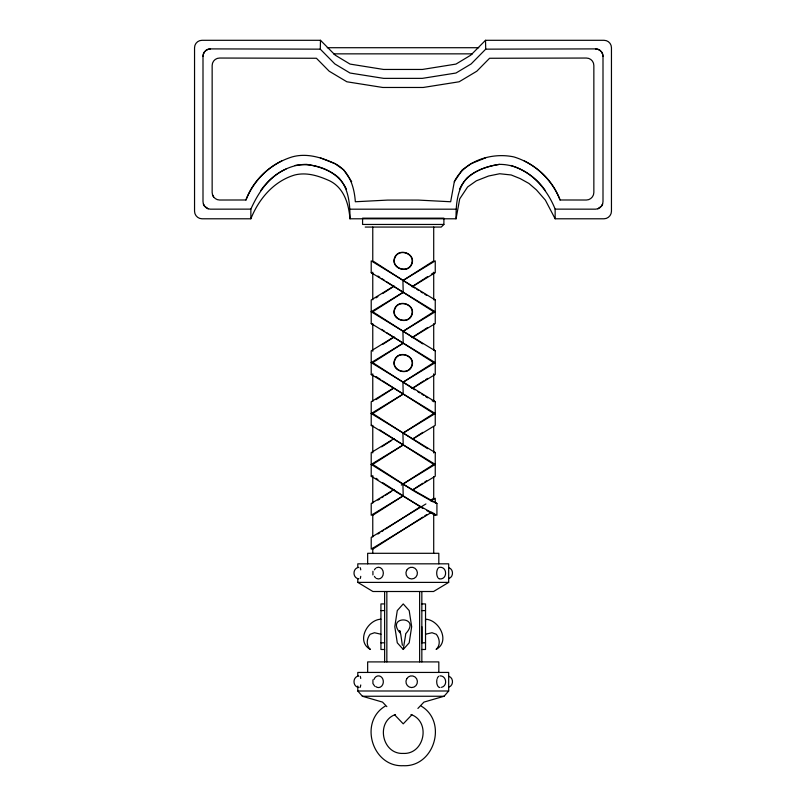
<?xml version="1.0" encoding="UTF-8"?>
<svg xmlns="http://www.w3.org/2000/svg" width="806" height="806" viewBox="0 0 806 806"><rect width="100%" height="100%" fill="white"/><g stroke="black" fill="none" stroke-linecap="round" stroke-linejoin="round"><path stroke-width="1.21" d="M349.945 218.789C348.827 203.948 344.011 187.909 329.684 180.836C318.773 175.92 306.824 171.98 294.805 174.973C273.768 181.149 258.776 198.971 250.857 218.789L201.953 218.789C197.954 218.769 194.558 215.283 194.548 211.303L194.548 47.735A7.435 7.435 0 0 1 201.974 40.3L320.486 40.3L335.256 55.191L350.036 64.087L383.565 69.447L422.435 69.447L455.964 64.087L470.744 55.191L485.514 40.3L604.026 40.3A7.435 7.435 0 0 1 611.452 47.735L611.452 211.303C611.442 215.283 608.046 218.769 604.047 218.789L555.143 218.789L545.38 200.14L536.433 189.904L528.927 183.446L520.152 178.589L511.195 174.973L499.68 173.743L488.597 176.01L476.316 180.836L467.601 186.982L459.712 198.87L456.055 218.789L349.945 218.789C350.086 204.381 348.867 188.785 338.732 177.642C329.714 169.925 318.169 166.197 306.612 164.364C288.004 164.323 270.937 175.688 260.64 190.71M421.84 626.705L421.84 642.815L425.528 642.815M425.528 621.386L425.528 619.764M403.121 444.972L371.213 464.397L402.919 484.225L436.923 503.498L436.923 515.276C414.203 503.76 392.854 489.645 371.213 476.185L371.213 452.609L394.144 438.575M456.055 218.789C455.914 204.392 457.113 188.795 467.268 177.673C476.265 169.925 487.821 166.197 499.377 164.374C525.744 164.182 546.025 186.176 555.143 209.127L595.563 209.167C599.573 209.147 602.999 205.651 602.999 201.651L602.999 56.36A7.456 7.456 0 0 0 595.543 48.894L485.716 49.156L471.147 63.936L455.974 73.024L422.334 78.363L383.666 78.363L350.026 73.024L334.853 63.936L320.284 49.156L320.486 40.3M405.7 634.362L403.232 649.424L397.277 642.815L394.799 626.705L397.277 610.595L403.232 603.926L409.196 610.595L411.665 626.705L409.196 642.815L403.232 649.485M454.302 181.773L450.665 201.752L418.374 200.09L387.626 200.09L355.335 201.752C354.297 186.831 349.381 170.842 335.054 163.678C321.644 157.523 306.864 152.767 292.135 156.918C271.219 163.386 253.487 179.285 245.941 199.989L219.575 200.019C215.565 200.009 212.149 196.503 212.149 192.513L212.149 65.487A7.466 7.466 0 0 1 219.615 58.042L316.426 58.264L329.16 71.19L346.852 81.779L382.779 87.471L423.221 87.471L459.148 81.779L476.84 71.19L489.574 58.264L586.405 58.042A7.445 7.445 0 0 1 593.851 65.487L593.851 192.543C593.831 196.533 590.405 200.009 586.405 200.019L560.059 199.989C552.08 179.577 534.892 163.275 513.865 156.918C491.952 152.193 464.629 160.505 454.312 181.723L462.231 169.885L470.956 163.709L485.645 157.845M372.926 571.242L372.926 574.97M372.926 679.851L372.926 683.569L374.73 686.208M602.626 203.978L601.568 206.074L597.84 208.804M245.941 199.989C252.711 183.123 265.325 168.958 281.707 160.948M250.857 218.789L250.857 209.127C258.222 192.745 268.952 176.474 286.009 169.059M459.491 189.38C466.301 173.461 483.328 166.681 499.388 164.364M417.901 708.444L423.946 702.097L444.086 696.253L448.68 690.994L448.68 672.436L357.793 672.436L357.793 676.143M411.866 714.791L403.232 723.848L394.608 714.791M443.894 224.451L362.579 224.451L362.579 218.164L443.894 218.164L443.894 224.451L441.235 227.06L365.229 227.06M385.167 706.157C358.62 722.035 372.332 767.241 403.232 765.7C434.142 767.241 447.854 722.035 421.296 706.157M405.761 633.647C422.435 615.371 384.039 615.371 400.703 633.647M376.029 297.857L377.913 296.638M424.782 278.443L427.613 276.609M431.381 274.171L433.709 272.67M424.782 329.322L427.613 327.498M376.029 399.615L380.744 396.562M425.719 379.596L427.613 378.377M377.913 500.153L379.797 498.934M424.782 481.968L426.666 480.749M377.913 534.025L379.797 532.806M424.782 515.83L426.666 514.611M382.679 293.555L393.519 286.563M423.795 279.088L411.977 286.704M382.679 344.434L393.519 337.442M423.795 329.966L411.977 337.583M381.691 395.958L393.519 388.321M415.886 385.953L423.795 380.845M381.691 446.836L391.575 440.449M415.886 436.832L422.807 432.359M381.691 497.715L383.666 496.436M385.641 495.156L391.575 491.328M415.886 487.711L422.807 483.247M381.691 531.577L383.666 530.308M385.641 529.028L419.835 507.085M422.807 517.109L372.765 549.148M411.977 388.462L414.899 386.588M412.954 438.716L414.899 437.467M412.954 489.595L414.899 488.345M403.232 280.317L433.709 260.882L433.709 227.06M403.232 292.326L372.765 311.761L371.213 311.761L403.121 292.326M403.232 331.195L433.709 311.761L435.25 311.761L371.213 272.67L371.213 260.882L435.25 299.973L435.25 323.549L412.329 337.583M403.232 343.205L372.765 362.64L371.213 362.64L403.121 343.205M403.232 382.074L433.709 362.64L435.25 362.64L371.213 323.549L371.213 299.973L394.144 285.939M403.232 394.084L372.765 413.518L371.213 413.518L403.121 394.084M403.232 432.953L433.709 413.518L435.25 413.518L371.213 374.427L371.213 350.852L394.144 336.817M403.232 444.972L372.765 464.397L371.213 464.397M403.232 483.832L433.709 464.397L435.25 464.397L371.213 425.306L371.213 401.731L393.116 388.321M403.232 495.851L372.765 515.276M431.381 499.74L433.709 498.269M431.804 512.163L371.213 549.148L371.213 537.36L425.931 503.941M412.329 286.704L435.25 272.67L435.25 260.882L403.343 280.317M412.329 388.462L435.25 374.427L435.25 350.852L433.618 349.854M412.329 439.341L435.25 425.306L435.25 401.731L433.618 400.733M394.144 489.454L371.213 503.498L371.213 515.276L403.121 495.851M401.297 485.081L435.25 464.397M412.329 490.219L435.25 476.185L435.25 452.609L433.618 451.612M403.343 331.195L435.25 311.761M403.343 382.074L435.25 362.64M403.343 432.953L435.25 413.518M430.867 500.939L435.25 498.269L435.25 502.984M357.793 567.535L357.793 563.827L448.68 563.827L448.68 582.385L433.568 591.503L372.906 591.503L357.793 582.385L357.793 578.668M395.494 714.499C375.384 721.652 381.923 754.507 403.232 753.419C424.55 754.507 431.089 721.652 410.979 714.499M448.892 578.507C453.697 576.874 453.697 569.338 448.892 567.696M448.892 687.115C453.697 685.483 453.697 677.947 448.892 676.305M441.497 687.337C447.924 685.896 446.514 675.539 439.935 675.861M358.66 567.364C352.454 568.24 352.454 577.973 358.66 578.839M358.66 675.972C352.454 676.849 352.454 686.581 358.66 687.447M380.936 619.189C367.133 619.784 355.899 641.647 370.357 649.424C365.823 645.263 366.649 638.705 370.135 634.272L374.458 632.73L380.936 634.221M425.528 634.221L432.016 632.73L436.328 634.272C439.814 638.705 440.65 645.263 436.117 649.424C450.574 641.647 439.341 619.784 425.528 619.189M439.935 578.95C447.481 579.262 447.481 566.95 439.935 567.253M295.147 165.442C314.723 162.087 337.805 170.56 346.509 189.37M456.055 209.187L349.945 209.187M327.276 47.715L478.724 47.715M250.857 209.127L210.437 209.167C206.427 209.147 203.011 205.661 203.001 201.661L203.001 56.36A7.456 7.456 0 0 1 210.457 48.894L320.284 49.156M333.533 53.851L472.467 53.851M357.793 582.385L448.68 582.385M384.623 603.926L380.936 603.926L380.936 649.485L384.623 649.485M421.84 603.926L425.528 603.926L425.528 649.485L421.84 649.485M380.936 610.595L384.623 610.595M421.84 610.595L425.528 610.595M380.936 642.815L384.623 642.815M357.793 686.037L357.793 690.994L448.68 690.994M357.793 690.994L362.388 696.253L444.086 696.253M362.388 696.253L382.528 702.097L386.84 706.63M510.853 165.442C524.797 169.864 537.219 178.428 545.36 190.71M320.355 157.845L335.044 163.709L343.769 169.935L351.688 181.723M426.898 510.661L435.371 515.276L433.013 513.805M433.235 501.987L414.798 491.569L372.765 464.397M208.16 208.804L204.432 206.074L203.374 203.978M371.213 311.761L435.25 350.852M371.213 362.64L435.25 401.731M371.213 413.518L435.25 452.609M524.293 160.938C540.625 168.998 553.712 182.841 560.059 199.989M435.24 502.491L436.923 503.498M422.787 508.395L382.659 482.653M433.618 298.976L435.25 299.973M371.213 272.67L372.856 273.667M371.213 323.549L372.856 324.546M371.213 374.427L372.856 375.425M371.213 425.306L372.856 426.303M371.213 476.185L372.856 477.192M416.793 289.283L418.788 290.513M420.782 291.752L422.777 292.991M422.777 343.87L372.765 311.761M417.79 391.656L419.785 392.895M421.78 394.134L423.775 395.363M423.775 446.252L372.765 413.518M414.798 288.044L372.765 260.882L372.765 227.06M414.798 389.802L372.765 362.64M433.709 311.761L386.578 281.768M433.709 362.64L386.578 332.646M433.709 413.518L382.659 380.895M433.709 464.397L382.659 431.774M424.772 294.22L426.656 295.439M425.709 396.592L427.603 397.801M424.772 446.867L427.603 448.68M432.157 400.733L433.709 401.731M377.913 276.015L379.797 277.244M376.029 376.543L380.734 379.626M379.797 429.89L381.671 431.119M376.029 478.301L377.913 479.54M381.671 278.473L384.613 280.458M381.671 329.362L384.613 331.337M399.917 631.199L400.491 631.964L399.645 630.604M212.512 194.84L213.57 196.926M402.365 645.324L400.773 634.362M402.919 280.71L403.222 292.729M402.919 331.588L403.222 343.608M402.919 382.467L403.222 394.487M402.919 433.346L403.222 445.375M402.919 484.225L403.222 496.254M485.514 40.3L485.716 49.156M555.143 209.127L555.143 218.789M438.817 563.827L438.817 553.299L367.657 553.299L367.657 563.827M438.817 672.436L438.817 661.907L367.657 661.907L367.657 672.436M433.709 272.226L433.709 299.832M433.709 323.68L433.709 350.026M433.709 373.863L433.709 401.469M433.709 426.565L433.709 452.922M433.709 476.759L433.709 499.347M433.709 513.15L433.709 553.299M421.84 591.503L421.84 661.907M419.634 591.503L419.634 661.907M386.84 591.503L386.84 661.907M384.623 591.503L384.623 661.907M372.765 272.226L372.765 299.832M372.765 323.68L372.765 351.285M372.765 373.863L372.765 401.469M372.765 425.316L372.765 452.922M372.765 475.5L372.765 503.105M372.765 514.399L372.765 536.987M372.765 548.282L372.765 553.299M439.3 578.839A5.854 3.244 -90 0 1 438.132 577.973M437.638 577.237A5.854 3.244 -90 0 1 437.638 568.965M438.132 568.24A5.854 3.244 -90 0 1 439.3 567.364M360.211 567.696A5.854 1.149 90 0 1 360.735 569.852M360.735 576.35A5.854 1.149 90 0 1 360.211 578.507M376.604 567.696A5.854 4.866 90 0 1 383.344 573.106A5.854 4.866 90 0 1 376.604 578.507M375.767 577.973A5.854 4.866 90 0 1 374.427 576.35M374.427 569.852A5.854 4.866 90 0 1 375.767 568.24M439.935 687.558A5.854 3.244 -90 0 1 436.933 679.468M437.235 678.461A5.854 3.244 -90 0 1 438.686 676.305M360.211 676.305A5.854 1.149 90 0 1 360.735 678.461M360.735 684.959A5.854 1.149 90 0 1 360 687.447M373.974 679.468A5.854 4.866 90 0 1 380.623 676.466A5.854 4.866 90 0 1 382.689 684.637A5.854 4.866 90 0 1 375.767 686.581M203.011 56.38A7.476 7.476 0 0 1 210.477 48.894M595.523 48.894A7.476 7.476 0 0 1 602.989 56.38M394.708 257.467C390.185 267.945 407.423 274.524 411.755 264.217C416.279 253.749 399.051 247.18 394.708 257.467M394.94 257.567C390.547 267.753 407.312 274.141 411.523 264.126C415.916 253.94 399.161 247.553 394.94 257.567M394.708 308.577C390.185 319.045 407.423 325.624 411.755 315.327C416.279 304.849 399.051 298.28 394.708 308.577M394.94 308.668C390.547 318.854 407.312 325.251 411.523 315.227C415.916 305.051 399.161 298.663 394.94 308.668M394.708 359.678C390.185 370.156 407.423 376.734 411.755 366.428C416.279 355.96 399.051 349.391 394.708 359.678M394.94 359.778C390.547 369.964 407.312 376.352 411.523 366.337C415.916 356.151 399.161 349.764 394.94 359.778M406.708 570.174A5.854 5.733 90 0 0 411.675 578.95A5.854 5.733 90 0 0 416.642 570.174A5.854 5.733 90 0 0 406.708 570.174M406.708 678.783A5.854 5.733 90 0 0 411.675 687.558A5.854 5.733 90 0 0 416.642 678.783A5.854 5.733 90 0 0 406.708 678.783"/></g></svg>
